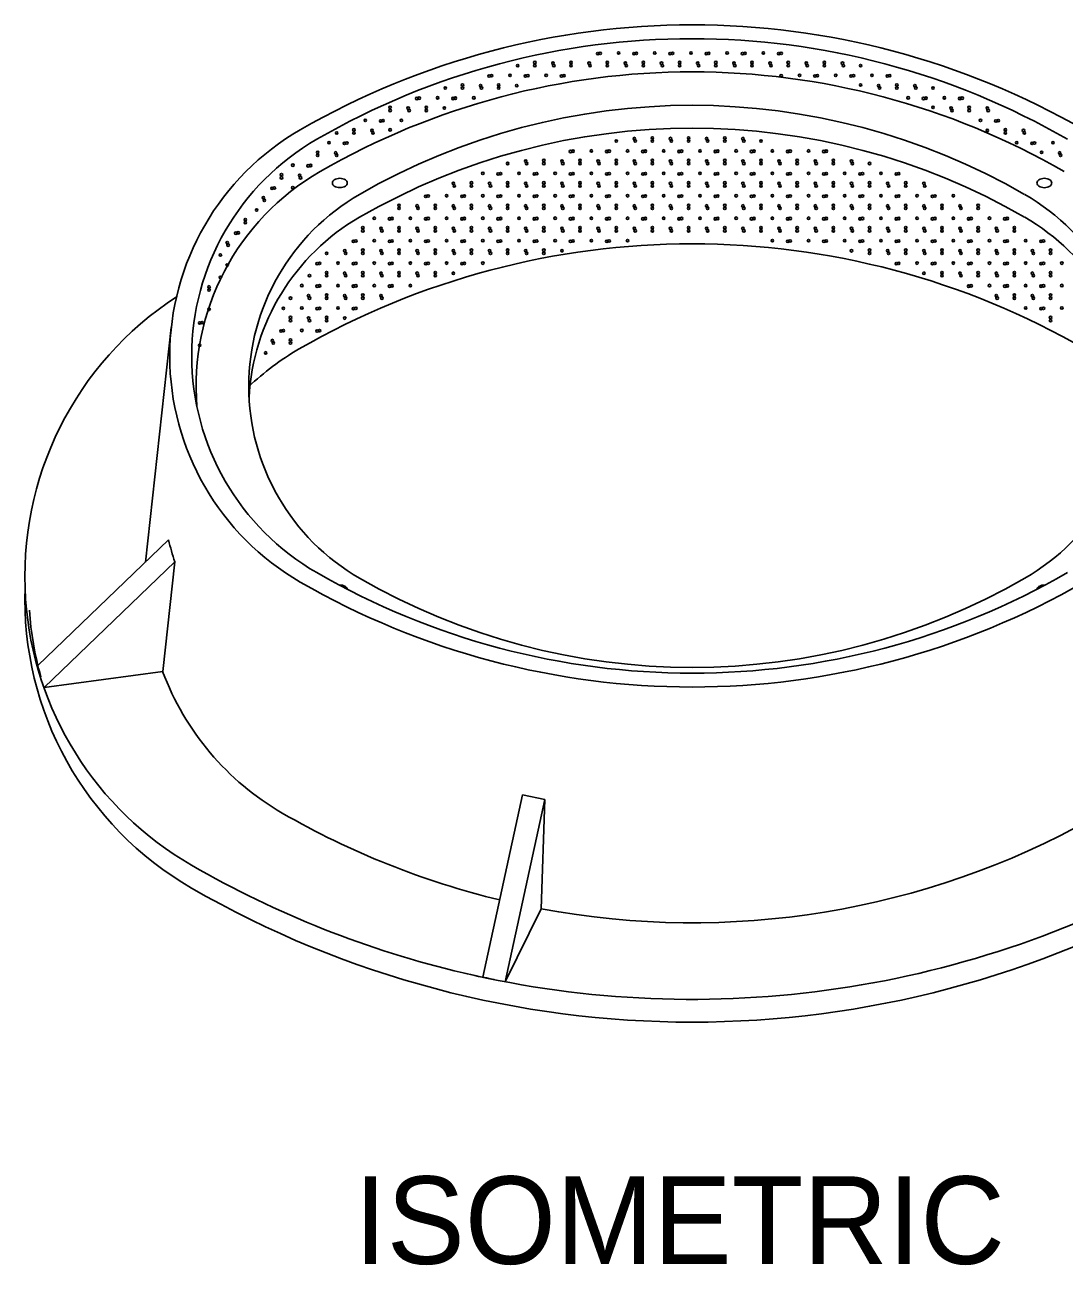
# Model space of a CAD drawing. Extents: x 997.6 to 1037, y 998.9 to 1022.6.
# Drawn here: x 1031.25 to 1034.098, y 1010.424 to 1013.823 of the extents above; entities that cross this region are included whole.
import ezdxf

# ---------------------------------------------------------------- set-up
doc = ezdxf.new("R2010")
doc.units = 0
doc.layers.add('Level 1', color=7, linetype='Continuous')

msp = doc.modelspace()

# ---------------------------------------------------------------- linework, layer by layer
at = {"layer": 'Level 1'}
for p, q in [((1031.5811, 1012.3505), (1031.6518, 1012.9936)), ((1031.6443, 1012.4113), (1031.2863, 1012.0668)), ((1031.6611, 1012.3512), (1031.303, 1012.0066)), ((1031.6281, 1012.0509), (1031.6611, 1012.3512)), ((1031.303, 1012.0066), (1031.6281, 1012.0509)), ((1032.5055, 1011.2129), (1032.6143, 1011.7124)), ((1032.6143, 1011.7124), (1032.6754, 1011.7001)), ((1032.6754, 1011.7001), (1032.5668, 1011.2005)), ((1032.6754, 1011.7001), (1032.6649, 1011.4005)), ((1032.5668, 1011.2005), (1032.6649, 1011.4005))]:
    msp.add_line(p, q, dxfattribs=at)
for centre in [(1032.8201, 1013.744), (1032.8268, 1013.7448), (1032.8773, 1013.7457), (1032.9193, 1013.744), (1032.926, 1013.7448), (1032.9764, 1013.7457), (1033.0184, 1013.744), (1033.0252, 1013.7448), (1033.0756, 1013.7457), (1033.1176, 1013.744), (1033.1243, 1013.7448), (1033.1748, 1013.7457), (1033.2168, 1013.744), (1033.2235, 1013.7448), (1033.2739, 1013.7457), (1033.3159, 1013.744), (1033.3227, 1013.7448), (1032.6008, 1013.7111), (1032.6478, 1013.7197), (1032.6478, 1013.7111), (1032.6974, 1013.7179), (1032.6999, 1013.7111), (1032.747, 1013.7197), (1032.747, 1013.7111), (1032.7966, 1013.7179), (1032.7991, 1013.7111), (1032.8462, 1013.7197), (1032.8462, 1013.7111), (1032.8958, 1013.7179), (1032.8983, 1013.7111), (1032.9453, 1013.7197), (1032.9453, 1013.7111), (1032.9949, 1013.7179), (1032.9974, 1013.7111), (1033.0445, 1013.7197), (1033.0445, 1013.7111), (1033.0941, 1013.7179), (1033.0966, 1013.7111), (1033.1437, 1013.7197), (1033.1437, 1013.7111), (1033.1933, 1013.7179), (1033.1958, 1013.7111), (1033.2428, 1013.7197), (1033.2428, 1013.7111), (1033.2924, 1013.7179), (1033.2949, 1013.7111), (1033.342, 1013.7197), (1033.342, 1013.7111), (1033.3916, 1013.7179), (1033.3941, 1013.7111), (1033.4412, 1013.7197), (1033.4412, 1013.7111), (1033.4908, 1013.7179), (1033.4933, 1013.7111), (1033.5403, 1013.7111), (1032.5226, 1013.6825), (1032.5293, 1013.6833), (1032.5798, 1013.6842), (1032.6218, 1013.6825), (1032.6285, 1013.6833), (1032.6789, 1013.6842), (1032.7209, 1013.6825), (1032.7277, 1013.6833), (1033.3227, 1013.6833), (1033.3731, 1013.6842), (1033.4151, 1013.6825), (1033.4218, 1013.6833), (1033.4723, 1013.6842), (1033.5143, 1013.6825), (1033.521, 1013.6833), (1033.5714, 1013.6842), (1033.6134, 1013.6825), (1033.6202, 1013.6833), (1032.4024, 1013.6496), (1032.4495, 1013.6582), (1032.4495, 1013.6496), (1032.4991, 1013.6564), (1032.5016, 1013.6496), (1032.5487, 1013.6582), (1032.5487, 1013.6496), (1032.5983, 1013.6564), (1033.5403, 1013.6582), (1033.5899, 1013.6564), (1033.5924, 1013.6496), (1033.6395, 1013.6582), (1033.6395, 1013.6496), (1033.6891, 1013.6564), (1033.6916, 1013.6496), (1033.7387, 1013.6496), (1032.3243, 1013.621), (1032.331, 1013.6218), (1032.3814, 1013.6227), (1032.4234, 1013.621), (1032.4302, 1013.6218), (1032.4806, 1013.6227), (1033.6706, 1013.6227), (1033.7126, 1013.621), (1033.7193, 1013.6218), (1033.7698, 1013.6227), (1033.8118, 1013.621), (1033.8185, 1013.6218), (1032.2512, 1013.5967), (1032.2512, 1013.5881), (1032.3008, 1013.5949), (1032.3033, 1013.5881), (1032.3503, 1013.5967), (1032.3503, 1013.5881), (1032.3999, 1013.5949), (1033.7387, 1013.5967), (1033.7883, 1013.5949), (1033.7908, 1013.5881), (1033.8378, 1013.5967), (1033.8378, 1013.5881), (1033.8874, 1013.5949), (1033.8899, 1013.5881), (1032.152, 1013.5352), (1032.1831, 1013.5612), (1032.2016, 1013.5334), (1032.2251, 1013.5595), (1032.2318, 1013.5603), (1032.2512, 1013.5352), (1032.2823, 1013.5612), (1033.8689, 1013.5612), (1033.8874, 1013.5334), (1033.9109, 1013.5595), (1033.9177, 1013.5603), (1033.937, 1013.5352), (1033.9866, 1013.5334), (1032.0839, 1013.4997), (1032.1049, 1013.5266), (1032.152, 1013.5266), (1032.2041, 1013.5266), (1032.8708, 1013.5043), (1032.9203, 1013.5112), (1032.9228, 1013.5043), (1032.9699, 1013.5129), (1032.9699, 1013.5043), (1033.0195, 1013.5112), (1033.022, 1013.5043), (1033.0691, 1013.5129), (1033.0691, 1013.5043), (1033.1187, 1013.5112), (1033.1212, 1013.5043), (1033.1683, 1013.5129), (1033.1683, 1013.5043), (1033.2178, 1013.5112), (1033.2203, 1013.5043), (1033.2674, 1013.5043), (1033.937, 1013.5266), (1033.9681, 1013.4997), (1033.9891, 1013.5266), (1034.0673, 1013.4997), (1032.0528, 1013.4737), (1032.1024, 1013.4719), (1032.1259, 1013.498), (1032.1327, 1013.4988), (1032.7455, 1013.4758), (1032.7523, 1013.4766), (1032.8027, 1013.4774), (1032.8447, 1013.4758), (1032.8514, 1013.4766), (1032.9018, 1013.4774), (1032.9438, 1013.4758), (1032.9506, 1013.4766), (1033.001, 1013.4774), (1033.043, 1013.4758), (1033.0498, 1013.4766), (1033.1002, 1013.4774), (1033.1422, 1013.4758), (1033.1489, 1013.4766), (1033.1993, 1013.4774), (1033.2413, 1013.4758), (1033.2481, 1013.4766), (1033.2985, 1013.4774), (1033.3405, 1013.4758), (1033.3473, 1013.4766), (1033.3977, 1013.4774), (1033.4397, 1013.4758), (1033.4464, 1013.4766), (1034.0101, 1013.498), (1034.0168, 1013.4988), (1034.0362, 1013.4737), (1034.0858, 1013.4719), (1031.9848, 1013.4382), (1032.0268, 1013.4365), (1032.0335, 1013.4373), (1032.0528, 1013.4651), (1032.1049, 1013.4651), (1032.5733, 1013.4428), (1032.6228, 1013.4497), (1032.6253, 1013.4428), (1032.6724, 1013.4514), (1032.6724, 1013.4428), (1032.722, 1013.4497), (1032.7245, 1013.4428), (1032.7716, 1013.4514), (1032.7716, 1013.4428), (1032.8212, 1013.4497), (1032.8237, 1013.4428), (1032.8708, 1013.4514), (1032.8708, 1013.4428), (1032.9203, 1013.4497), (1032.9228, 1013.4428), (1032.9699, 1013.4514), (1032.9699, 1013.4428), (1033.0195, 1013.4497), (1033.022, 1013.4428), (1033.0691, 1013.4514), (1033.0691, 1013.4428), (1033.1187, 1013.4497), (1033.1212, 1013.4428), (1033.1683, 1013.4514), (1033.1683, 1013.4428), (1033.2178, 1013.4497), (1033.2203, 1013.4428), (1033.2674, 1013.4514), (1033.2674, 1013.4428), (1033.317, 1013.4497), (1033.3195, 1013.4428), (1033.3666, 1013.4514), (1033.3666, 1013.4428), (1033.4162, 1013.4497), (1033.4187, 1013.4428), (1033.4658, 1013.4514), (1033.4658, 1013.4428), (1033.5153, 1013.4497), (1033.5178, 1013.4428), (1033.5649, 1013.4428), (1034.0883, 1013.4651), (1031.9537, 1013.4122), (1031.9537, 1013.4036), (1032.0033, 1013.4104), (1032.0058, 1013.4036), (1032.5052, 1013.4159), (1032.5472, 1013.4143), (1032.5539, 1013.4151), (1032.6043, 1013.4159), (1032.6463, 1013.4143), (1032.6531, 1013.4151), (1032.7035, 1013.4159), (1032.7455, 1013.4143), (1032.7523, 1013.4151), (1032.8027, 1013.4159), (1032.8447, 1013.4143), (1032.8514, 1013.4151), (1032.9018, 1013.4159), (1032.9438, 1013.4143), (1032.9506, 1013.4151), (1033.001, 1013.4159), (1033.043, 1013.4143), (1033.0498, 1013.4151), (1033.1002, 1013.4159), (1033.1422, 1013.4143), (1033.1489, 1013.4151), (1033.1993, 1013.4159), (1033.2413, 1013.4143), (1033.2481, 1013.4151), (1033.2985, 1013.4159), (1033.3405, 1013.4143), (1033.3473, 1013.4151), (1033.3977, 1013.4159), (1033.4397, 1013.4143), (1033.4464, 1013.4151), (1033.4968, 1013.4159), (1033.5388, 1013.4143), (1033.5456, 1013.4151), (1033.596, 1013.4159), (1033.638, 1013.4143), (1033.6448, 1013.4151), (1031.9276, 1013.375), (1031.9343, 1013.3758), (1031.9848, 1013.3767), (1032.4245, 1013.3882), (1032.427, 1013.3813), (1032.4741, 1013.3899), (1032.4741, 1013.3813), (1032.5237, 1013.3882), (1032.5262, 1013.3813), (1032.5733, 1013.3899), (1032.5733, 1013.3813), (1032.6228, 1013.3882), (1032.6253, 1013.3813), (1032.6724, 1013.3899), (1032.6724, 1013.3813), (1032.722, 1013.3882), (1032.7245, 1013.3813), (1032.7716, 1013.3899), (1032.7716, 1013.3813), (1032.8212, 1013.3882), (1032.8237, 1013.3813), (1032.8708, 1013.3899), (1032.8708, 1013.3813), (1032.9203, 1013.3882), (1032.9228, 1013.3813), (1032.9699, 1013.3899), (1032.9699, 1013.3813), (1033.0195, 1013.3882), (1033.022, 1013.3813), (1033.0691, 1013.3899), (1033.0691, 1013.3813), (1033.1187, 1013.3882), (1033.1212, 1013.3813), (1033.1683, 1013.3899), (1033.1683, 1013.3813), (1033.2178, 1013.3882), (1033.2203, 1013.3813), (1033.2674, 1013.3899), (1033.2674, 1013.3813), (1033.317, 1013.3882), (1033.3195, 1013.3813), (1033.3666, 1013.3899), (1033.3666, 1013.3813), (1033.4162, 1013.3882), (1033.4187, 1013.3813), (1033.4658, 1013.3899), (1033.4658, 1013.3813), (1033.5153, 1013.3882), (1033.5178, 1013.3813), (1033.5649, 1013.3899), (1033.5649, 1013.3813), (1033.6145, 1013.3882), (1033.617, 1013.3813), (1033.6641, 1013.3899), (1033.6641, 1013.3813), (1033.7137, 1013.3882), (1033.7162, 1013.3813), (1031.9041, 1013.3489), (1031.9066, 1013.3421), (1032.3488, 1013.3528), (1032.3556, 1013.3536), (1032.406, 1013.3544), (1032.448, 1013.3528), (1032.4548, 1013.3536), (1032.5052, 1013.3544), (1032.5472, 1013.3528), (1032.5539, 1013.3536), (1032.6043, 1013.3544), (1032.6463, 1013.3528), (1032.6531, 1013.3536), (1032.7035, 1013.3544), (1032.7455, 1013.3528), (1032.7523, 1013.3536), (1032.8027, 1013.3544), (1032.8447, 1013.3528), (1032.8514, 1013.3536), (1032.9018, 1013.3544), (1032.9438, 1013.3528), (1032.9506, 1013.3536), (1033.001, 1013.3544), (1033.043, 1013.3528), (1033.0498, 1013.3536), (1033.1002, 1013.3544), (1033.1422, 1013.3528), (1033.1489, 1013.3536), (1033.1993, 1013.3544), (1033.2413, 1013.3528), (1033.2481, 1013.3536), (1033.2985, 1013.3544), (1033.3405, 1013.3528), (1033.3473, 1013.3536), (1033.3977, 1013.3544), (1033.4397, 1013.3528), (1033.4464, 1013.3536), (1033.4968, 1013.3544), (1033.5388, 1013.3528), (1033.5456, 1013.3536), (1033.596, 1013.3544), (1033.638, 1013.3528), (1033.6448, 1013.3536), (1033.6952, 1013.3544), (1033.7372, 1013.3528), (1033.7439, 1013.3536), (1033.7943, 1013.3544), (1031.8856, 1013.3152), (1032.2758, 1013.3284), (1032.2758, 1013.3198), (1032.3253, 1013.3267), (1032.3278, 1013.3198), (1032.3749, 1013.3284), (1032.3749, 1013.3198), (1032.4245, 1013.3267), (1032.427, 1013.3198), (1032.4741, 1013.3284), (1032.4741, 1013.3198), (1032.5237, 1013.3267), (1032.5262, 1013.3198), (1032.5733, 1013.3284), (1032.5733, 1013.3198), (1032.6228, 1013.3267), (1032.6253, 1013.3198), (1032.6724, 1013.3284), (1032.6724, 1013.3198), (1032.722, 1013.3267), (1032.7245, 1013.3198), (1032.7716, 1013.3284), (1032.7716, 1013.3198), (1032.8212, 1013.3267), (1032.8237, 1013.3198), (1032.8708, 1013.3284), (1032.8708, 1013.3198), (1032.9203, 1013.3267), (1032.9228, 1013.3198), (1032.9699, 1013.3284), (1032.9699, 1013.3198), (1033.0195, 1013.3267), (1033.022, 1013.3198), (1033.0691, 1013.3284), (1033.0691, 1013.3198), (1033.1187, 1013.3267), (1033.1212, 1013.3198), (1033.1683, 1013.3284), (1033.1683, 1013.3198), (1033.2178, 1013.3267), (1033.2203, 1013.3198), (1033.2674, 1013.3284), (1033.2674, 1013.3198), (1033.317, 1013.3267), (1033.3195, 1013.3198), (1033.3666, 1013.3284), (1033.3666, 1013.3198), (1033.4162, 1013.3267), (1033.4187, 1013.3198), (1033.4658, 1013.3284), (1033.4658, 1013.3198), (1033.5153, 1013.3267), (1033.5178, 1013.3198), (1033.5649, 1013.3284), (1033.5649, 1013.3198), (1033.6145, 1013.3267), (1033.617, 1013.3198), (1033.6641, 1013.3284), (1033.6641, 1013.3198), (1033.7137, 1013.3267), (1033.7162, 1013.3198), (1033.7633, 1013.3284), (1033.7633, 1013.3198), (1033.8128, 1013.3267), (1033.8153, 1013.3198), (1033.8624, 1013.3284), (1033.8624, 1013.3198), (1031.8545, 1013.2892), (1031.8545, 1013.2806), (1032.1766, 1013.2669), (1032.2077, 1013.2929), (1032.2262, 1013.2652), (1032.2497, 1013.2913), (1032.2564, 1013.2921), (1032.2758, 1013.2669), (1032.3068, 1013.2929), (1032.3253, 1013.2652), (1032.3488, 1013.2913), (1032.3556, 1013.2921), (1032.3749, 1013.2669), (1032.406, 1013.2929), (1032.4245, 1013.2652), (1032.448, 1013.2913), (1032.4548, 1013.2921), (1032.4741, 1013.2669), (1032.5052, 1013.2929), (1032.5237, 1013.2652), (1032.5472, 1013.2913), (1032.5539, 1013.2921), (1032.5733, 1013.2669), (1032.6043, 1013.2929), (1032.6228, 1013.2652), (1032.6463, 1013.2913), (1032.6531, 1013.2921), (1032.6724, 1013.2669), (1032.7035, 1013.2929), (1032.722, 1013.2652), (1032.7455, 1013.2913), (1032.7523, 1013.2921), (1032.7716, 1013.2669), (1032.8027, 1013.2929), (1032.8212, 1013.2652), (1032.8447, 1013.2913), (1032.8514, 1013.2921), (1032.8708, 1013.2669), (1032.9018, 1013.2929), (1032.9203, 1013.2652), (1032.9438, 1013.2913), (1032.9506, 1013.2921), (1032.9699, 1013.2669), (1033.001, 1013.2929), (1033.0195, 1013.2652), (1033.043, 1013.2913), (1033.0498, 1013.2921), (1033.0691, 1013.2669), (1033.1002, 1013.2929), (1033.1187, 1013.2652), (1033.1422, 1013.2913), (1033.1489, 1013.2921), (1033.1683, 1013.2669), (1033.1993, 1013.2929), (1033.2178, 1013.2652), (1033.2413, 1013.2913), (1033.2481, 1013.2921), (1033.2674, 1013.2669), (1033.2985, 1013.2929), (1033.317, 1013.2652), (1033.3405, 1013.2913), (1033.3473, 1013.2921), (1033.3666, 1013.2669), (1033.3977, 1013.2929), (1033.4162, 1013.2652), (1033.4397, 1013.2913), (1033.4464, 1013.2921), (1033.4658, 1013.2669), (1033.4968, 1013.2929), (1033.5153, 1013.2652), (1033.5388, 1013.2913), (1033.5456, 1013.2921), (1033.5649, 1013.2669), (1033.596, 1013.2929), (1033.6145, 1013.2652), (1033.638, 1013.2913), (1033.6448, 1013.2921), (1033.6641, 1013.2669), (1033.6952, 1013.2929), (1033.7137, 1013.2652), (1033.7372, 1013.2913), (1033.7439, 1013.2921), (1033.7633, 1013.2669), (1033.7943, 1013.2929), (1033.8128, 1013.2652), (1033.8363, 1013.2913), (1033.8431, 1013.2921), (1033.8624, 1013.2669), (1033.8935, 1013.2929), (1033.912, 1013.2652), (1033.9355, 1013.2913), (1033.9423, 1013.2921), (1033.9616, 1013.2669), (1031.8284, 1013.252), (1031.8352, 1013.2528), (1032.1505, 1013.2298), (1032.1573, 1013.2306), (1032.1766, 1013.2583), (1032.2077, 1013.2314), (1032.2287, 1013.2583), (1032.2497, 1013.2298), (1032.2564, 1013.2306), (1032.2758, 1013.2583), (1032.3068, 1013.2314), (1032.3278, 1013.2583), (1032.3488, 1013.2298), (1032.3556, 1013.2306), (1032.3749, 1013.2583), (1032.406, 1013.2314), (1032.427, 1013.2583), (1032.448, 1013.2298), (1032.4548, 1013.2306), (1032.4741, 1013.2583), (1032.5052, 1013.2314), (1032.5262, 1013.2583), (1032.5472, 1013.2298), (1032.5539, 1013.2306), (1032.5733, 1013.2583), (1032.6043, 1013.2314), (1032.6253, 1013.2583), (1032.6463, 1013.2298), (1032.6531, 1013.2306), (1032.6724, 1013.2583), (1032.7035, 1013.2314), (1032.7245, 1013.2583), (1032.7455, 1013.2298), (1032.7523, 1013.2306), (1032.7716, 1013.2583), (1032.8027, 1013.2314), (1032.8237, 1013.2583), (1032.8447, 1013.2298), (1032.8514, 1013.2306), (1032.8708, 1013.2583), (1032.9018, 1013.2314), (1032.9228, 1013.2583), (1032.9699, 1013.2583), (1033.022, 1013.2583), (1033.0691, 1013.2583), (1033.1212, 1013.2583), (1033.1683, 1013.2583), (1033.2203, 1013.2583), (1033.2674, 1013.2583), (1033.2985, 1013.2314), (1033.3195, 1013.2583), (1033.3405, 1013.2298), (1033.3473, 1013.2306), (1033.3666, 1013.2583), (1033.3977, 1013.2314), (1033.4187, 1013.2583), (1033.4397, 1013.2298), (1033.4464, 1013.2306), (1033.4658, 1013.2583), (1033.4968, 1013.2314), (1033.5178, 1013.2583), (1033.5388, 1013.2298), (1033.5456, 1013.2306), (1033.5649, 1013.2583), (1033.596, 1013.2314), (1033.617, 1013.2583), (1033.638, 1013.2298), (1033.6448, 1013.2306), (1033.6641, 1013.2583), (1033.6952, 1013.2314), (1033.7162, 1013.2583), (1033.7372, 1013.2298), (1033.7439, 1013.2306), (1033.7633, 1013.2583), (1033.7943, 1013.2314), (1033.8153, 1013.2583), (1033.8363, 1013.2298), (1033.8431, 1013.2306), (1033.8624, 1013.2583), (1033.8935, 1013.2314), (1033.9145, 1013.2583), (1033.9355, 1013.2298), (1033.9423, 1013.2306), (1033.9616, 1013.2583), (1033.9927, 1013.2314), (1034.0347, 1013.2298), (1034.0414, 1013.2306), (1031.8049, 1013.2259), (1031.8074, 1013.2191), (1032.0774, 1013.1968), (1032.127, 1013.2037), (1032.1295, 1013.1968), (1032.1766, 1013.2054), (1032.1766, 1013.1968), (1032.2262, 1013.2037), (1032.2287, 1013.1968), (1032.2758, 1013.2054), (1032.2758, 1013.1968), (1032.3253, 1013.2037), (1032.3278, 1013.1968), (1032.3749, 1013.2054), (1032.3749, 1013.1968), (1032.4245, 1013.2037), (1032.427, 1013.1968), (1032.4741, 1013.2054), (1032.4741, 1013.1968), (1032.5237, 1013.2037), (1032.5262, 1013.1968), (1032.5733, 1013.2054), (1032.5733, 1013.1968), (1032.6228, 1013.2037), (1032.6253, 1013.1968), (1032.6724, 1013.2054), (1032.6724, 1013.1968), (1032.722, 1013.2037), (1033.5153, 1013.2037), (1033.5649, 1013.2054), (1033.5649, 1013.1968), (1033.6145, 1013.2037), (1033.617, 1013.1968), (1033.6641, 1013.2054), (1033.6641, 1013.1968), (1033.7137, 1013.2037), (1033.7162, 1013.1968), (1033.7633, 1013.2054), (1033.7633, 1013.1968), (1033.8128, 1013.2037), (1033.8153, 1013.1968), (1033.8624, 1013.2054), (1033.8624, 1013.1968), (1033.912, 1013.2037), (1033.9145, 1013.1968), (1033.9616, 1013.2054), (1033.9616, 1013.1968), (1034.0112, 1013.2037), (1034.0137, 1013.1968), (1034.0608, 1013.2054), (1034.0608, 1013.1968), (1031.7864, 1013.1922), (1031.8049, 1013.1644), (1032.0513, 1013.1683), (1032.0581, 1013.1691), (1032.1085, 1013.1699), (1032.1505, 1013.1683), (1032.1573, 1013.1691), (1032.2077, 1013.1699), (1032.2497, 1013.1683), (1032.2564, 1013.1691), (1032.3068, 1013.1699), (1032.3488, 1013.1683), (1032.3556, 1013.1691), (1032.406, 1013.1699), (1032.448, 1013.1683), (1032.4548, 1013.1691), (1032.5052, 1013.1699), (1033.638, 1013.1683), (1033.6448, 1013.1691), (1033.6952, 1013.1699), (1033.7372, 1013.1683), (1033.7439, 1013.1691), (1033.7943, 1013.1699), (1033.8363, 1013.1683), (1033.8431, 1013.1691), (1033.8935, 1013.1699), (1033.9355, 1013.1683), (1033.9423, 1013.1691), (1033.9927, 1013.1699), (1034.0347, 1013.1683), (1034.0414, 1013.1691), (1034.0918, 1013.1699), (1031.7864, 1013.1307), (1032.0303, 1013.1353), (1032.0774, 1013.1439), (1032.0774, 1013.1353), (1032.127, 1013.1422), (1032.1295, 1013.1353), (1032.1766, 1013.1439), (1032.1766, 1013.1353), (1032.2262, 1013.1422), (1032.2287, 1013.1353), (1032.2758, 1013.1439), (1032.2758, 1013.1353), (1032.3253, 1013.1422), (1032.3278, 1013.1353), (1032.3749, 1013.1439), (1032.3749, 1013.1353), (1032.4245, 1013.1422), (1033.7137, 1013.1422), (1033.7633, 1013.1439), (1033.7633, 1013.1353), (1033.8128, 1013.1422), (1033.8153, 1013.1353), (1033.8624, 1013.1439), (1033.8624, 1013.1353), (1033.912, 1013.1422), (1033.9145, 1013.1353), (1033.9616, 1013.1439), (1033.9616, 1013.1353), (1034.0112, 1013.1422), (1034.0137, 1013.1353), (1034.0608, 1013.1439), (1034.0608, 1013.1353), (1031.7553, 1013.1047), (1031.7553, 1013.0961), (1032.0093, 1013.1084), (1032.0513, 1013.1068), (1032.0581, 1013.1076), (1032.1085, 1013.1084), (1032.1505, 1013.1068), (1032.1573, 1013.1076), (1032.2077, 1013.1084), (1032.2497, 1013.1068), (1032.2564, 1013.1076), (1032.3068, 1013.1084), (1033.8363, 1013.1068), (1033.8431, 1013.1076), (1033.8935, 1013.1084), (1033.9355, 1013.1068), (1033.9423, 1013.1076), (1033.9927, 1013.1084), (1034.0347, 1013.1068), (1034.0414, 1013.1076), (1034.0918, 1013.1084), (1031.9783, 1013.0738), (1032.0278, 1013.0807), (1032.0303, 1013.0738), (1032.0774, 1013.0824), (1032.0774, 1013.0738), (1032.127, 1013.0807), (1032.1295, 1013.0738), (1032.1766, 1013.0824), (1032.1766, 1013.0738), (1032.2262, 1013.0807), (1032.2287, 1013.0738), (1033.912, 1013.0807), (1033.9145, 1013.0738), (1033.9616, 1013.0824), (1033.9616, 1013.0738), (1034.0112, 1013.0807), (1034.0137, 1013.0738), (1034.0608, 1013.0824), (1034.0608, 1013.0738), (1031.7553, 1013.0432), (1031.9589, 1013.0461), (1032.0093, 1013.0469), (1032.0513, 1013.0453), (1032.0581, 1013.0461), (1032.1085, 1013.0469), (1032.1505, 1013.0453), (1032.1573, 1013.0461), (1033.9927, 1013.0469), (1034.0347, 1013.0453), (1034.0414, 1013.0461), (1034.0918, 1013.0469), (1031.7293, 1013.006), (1031.736, 1013.0068), (1031.9783, 1013.0209), (1031.9783, 1013.0123), (1032.0278, 1013.0192), (1032.0303, 1013.0123), (1032.0774, 1013.0209), (1032.0774, 1013.0123), (1032.127, 1013.0192), (1034.0608, 1013.0209), (1034.0608, 1013.0123), (1031.9287, 1012.9577), (1031.9522, 1012.9838), (1031.9589, 1012.9846), (1031.9783, 1012.9594), (1032.0093, 1012.9854), (1032.0513, 1012.9838), (1032.0581, 1012.9846), (1031.7293, 1012.9445), (1031.9102, 1012.9239), (1031.9312, 1012.9508), (1031.9783, 1012.9508)]:
    msp.add_circle(centre, 0.00339, dxfattribs=at)
for centre, radius, start, end in [((1033.0788, 1011.6758), 2.1471, 59.9998, 120.0002), ((1033.0787, 1011.7281), 2.0568, 60.0005, 120.0015), ((1033.0787, 1011.6551), 2.0388, 60, 120.003), ((1033.0787, 1011.78), 1.8223, 60.001, 120.0013), ((1033.0787, 1011.7175), 1.8223, 60.001, 120.0013), ((1032.3631, 1012.9155), 0.7157, 120.0002, 239.9998), ((1032.3933, 1012.9155), 0.6857, 120.0015, 240.0023), ((1032.3992, 1012.8322), 0.6796, 120.0021, 184.7335), ((1032.1135, 1013.3718), 0.0305, 60.1541, 119.8459), ((1034.0438, 1013.3718), 0.0305, 60.1541, 119.8459), ((1032.1033, 1013.3895), 0.0101, 119.8459, 240.1541), ((1032.1135, 1013.4072), 0.0305, 240.1541, 299.8459), ((1032.1237, 1013.3895), 0.0101, 299.8459, 60.1541), ((1034.0336, 1013.3894), 0.0101, 119.8459, 240.1541), ((1034.0438, 1013.4071), 0.0305, 240.1541, 299.8459), ((1034.054, 1013.3894), 0.0101, 299.8459, 60.1541), ((1032.4713, 1012.8322), 0.6074, 120.0013, 240.001), ((1033.6862, 1012.8321), 0.6074, 300.0013, 60.001), ((1032.4713, 1012.7697), 0.6074, 120.0031, 177.0509), ((1033.6862, 1012.7696), 0.6074, 2.9491, 59.9991), ((1033.0787, 1011.0665), 2.1562, 60.0006, 120.0004), ((1032.1645, 1012.3114), 0.9141, 123.0399, 183.9206), ((1032.36, 1012.3114), 0.7187, 120.0004, 133.6535), ((1032.3786, 1012.5833), 0.7541, 193.1837, 197.93), ((1033.0788, 1014.103), 2.0568, 240.0023, 299.9997), ((1032.1645, 1012.2489), 0.9141, 178.0409, 240.0019), ((1033.0788, 1014.1552), 2.1471, 239.9998, 300.0002), ((1032.1136, 1012.2573), 0.0305, 60.1359, 93.5235), ((1032.1238, 1012.2749), 0.0101, 2.1278, 60.0355), ((1033.0788, 1013.8843), 1.8223, 240.001, 300.0013), ((1034.0339, 1012.2749), 0.0101, 119.9645, 177.6057), ((1034.0441, 1012.2573), 0.0305, 86.6174, 119.8641), ((1032.1645, 1012.3114), 0.9141, 183.9206, 240.0019), ((1032.1749, 1012.2813), 0.9141, 183.9206, 195.5306), ((1032.3301, 1012.3114), 0.7488, 200.3547, 240.0032), ((1033.0788, 1013.6082), 2.2462, 240.0017, 256.4282), ((1033.0788, 1013.6082), 2.2462, 259.3831, 299.2004), ((1033.0787, 1013.8947), 2.7424, 240, 256.7795), ((1033.0787, 1013.8947), 2.7424, 256.78, 299.9994), ((1033.0787, 1013.8322), 2.7424, 240, 300), ((1033.0787, 1013.8947), 2.7424, 256.7799, 258.5892)]:
    msp.add_arc(centre, radius, start, end, dxfattribs=at)

# ---------------------------------------------------------------- texts
msp.add_text('ISOMETRIC', height=0.24, dxfattribs=at).set_placement((1032.1528, 1010.4273))

doc.saveas('drawing.dxf')
